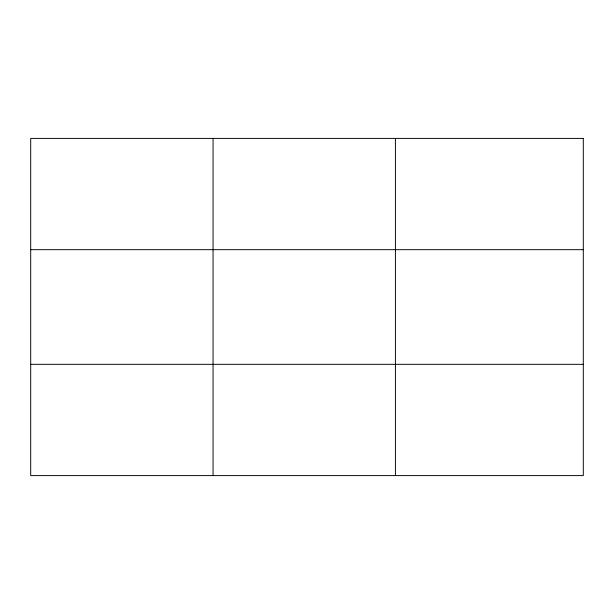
<?xml version="1.0" encoding="UTF-8"?>
<svg xmlns="http://www.w3.org/2000/svg" width="614" height="614" viewBox="0 0 614 614"><rect width="100%" height="100%" fill="white"/><g stroke="black" fill="none" stroke-linecap="round" stroke-linejoin="round"><path stroke-width="0.92" d="M213.058 138.403L213.058 475.597M395.416 138.403L395.416 475.597M30.7 249.675L583.3 249.675M30.7 364.325L583.3 364.325M583.3 138.403L583.3 475.597L30.7 475.597L30.7 138.403L583.3 138.403"/></g></svg>
